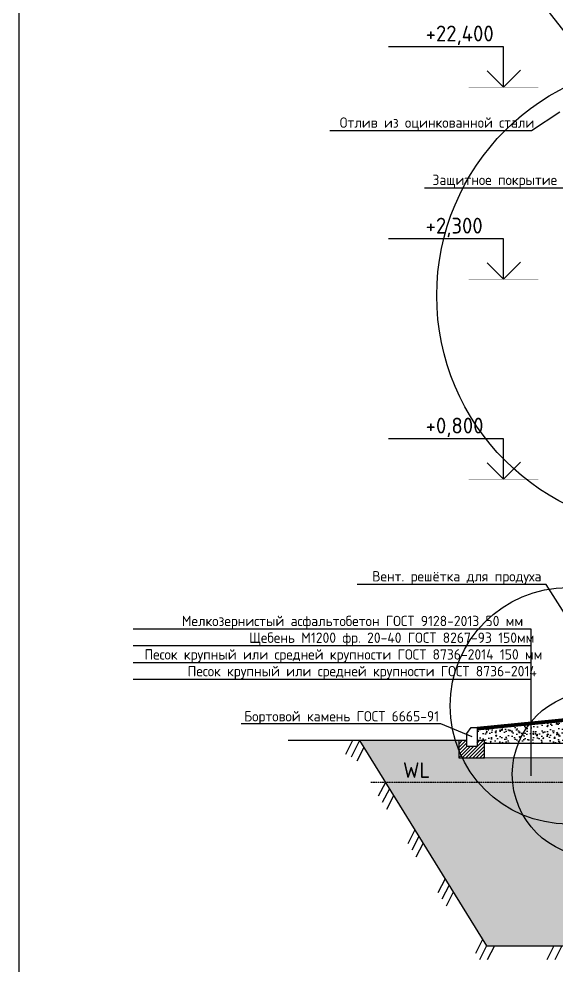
# Model space of a CAD drawing. Header units: millimetres. Extents: x -10163 to 1081624, y -5450 to 417560.
# Drawn here: x 460075 to 480890, y 50926 to 87527 of the extents above; entities that cross this region are included whole.
import ezdxf
from ezdxf.enums import TextEntityAlignment as Align

# ---------------------------------------------------------------- set-up
doc = ezdxf.new("R2010")
doc.units = ezdxf.units.MM
doc.linetypes.add('HIDDEN', pattern=[0.375, 0.25, -0.125])
for name, color, linetype in [('0разрез', 7, 'Continuous'), ('0шибки', 220, 'Continuous'), ('ВЫНОСКИ_Р_СТ', 130, 'Continuous'), ('ОТМОСТКА', 100, 'Continuous'), ('Фундаменты', 40, 'Continuous')]:
    doc.layers.add(name, color=color, linetype=linetype)
doc.layers.add('A-Wall-H', color=250, linetype='Continuous', lineweight=20)
doc.layers.add('разрез по стене', color=150, linetype='Continuous', lineweight=25)
doc.styles.add('ГОСТ', font='GOST Common.ttf', dxfattribs={"height": 400})
doc.styles.add('Чертеж250', font='', dxfattribs={"height": 250})
doc.styles.get('Чертеж250').set_extended_font_data('GOST type B')

msp = doc.modelspace()

# ---------------------------------------------------------------- hatches: boundary and pattern name
at = {"layer": '0разрез'}
h = msp.add_hatch(dxfattribs=at)
h.set_pattern_fill('ANSI31', color=256, scale=15, angle=45)
h.set_pattern_definition([(90, (-2221983.78, -212644.605), (-47.625, 0), [])])
h.paths.add_polyline_path([(482001.066, 60460.881), (482000.714, 60560.363), (481990.732, 60560.885), (479889.894, 60350.101), (479889.894, 60249.602)])
h.paths.add_polyline_path([(479889.894, 60249.602), (479889.894, 60350.101), (477800.637, 60141.175), (477800.637, 60040.676)])
at = {"layer": '0разрез', "ltscale": 10}
h = msp.add_hatch(dxfattribs=at)
h.set_pattern_fill('AR-CONC', color=256, scale=2.5)
h.set_pattern_definition([(50, (-2221983.78, -212644.6), (455.46167, -39.847714), [47.625, -523.875]), (355, (-2221983.8, -212644.6), (-88.10855, 477.64211), [38.1, -419.10146]), (100.451445, (-2221945.83, -212647.93), (367.35312, 437.79438), [40.47502, -445.22561]), (46.1842, (-2221983.8, -212517.6), (677.6976, -105.10582), [71.4375, -785.8125]), (96.635558, (-2221927.3, -212526.36), (593.51034, 618.56531), [60.71256, -667.83902]), (351.18415, (-2221983.8, -212517.6), (593.51034, 618.56531), [57.14992, -628.64933]), (21, (-2221920.28, -212549.35), (379.03598, -255.662995), [47.625, -523.875]), (326, (-2221920.3, -212549.35), (154.50507, 460.469915), [38.1, -419.1]), (71.451445, (-2221888.7, -212570.66), (533.54105, 204.80692), [40.47502, -445.224844]), (37.5, (-2221983.78, -212644.6), (7.721508, 211.387597), [0, -414.02, 0, -425.45, 0, -420.6875]), (7.5, (-2221983.78, -212644.6), (167.049156, 250.451437), [0, -242.57, 0, -404.495, 0, -160.3375]), (327.5, (-2222125.39, -212644.6), (338.976488, -14.32186), [0, -158.75, 0, -495.3, 0, -657.225]), (317.5, (-2222188.9, -212644.6), (370.322953, 63.566228), [0, -206.375, 0, -328.93, 0, -466.725])])
h.paths.add_polyline_path([(481990.969, 60459.71), (479889.894, 60249.602), (479889.894, 59541.175), (481990.969, 59541.175)])
h.paths.add_polyline_path([(479889.894, 60249.602), (477800.637, 60040.676), (477800.637, 59638.117), (478088.593, 59638.117), (478088.593, 59541.175), (479889.894, 59541.175)])
at = {"layer": '0разрез'}
h = msp.add_hatch(dxfattribs=at)
h.set_pattern_fill('AR-SAND', color=256, scale=10, angle=45)
h.set_pattern_definition([(82.5, (-1918678.9, -332195.43), (-357.38135, 334.75349), [0, -386.08, 0, -431.8, 0, -412.75]), (52.5, (-1918678.9, -332195.4), (-189.01093, 824.73285), [0, -208.28, 0, -347.98, 0, -133.35]), (12.5, (-1918899.8, -332416.34), (558.299826, 560.33231), [0, -127, 0, -457.2, 0, -596.9]), (2.5, (-1918899.8, -332416.34), (382.2811, 697.55078), [0, -63.5, 0, -299.72, 0, -342.9])])
h.paths.add_polyline_path([(496982.382, 53443.555), (483800.637, 53443.555), (483800.637, 51707.15), (496982.382, 51707.15)])
h.paths.add_polyline_path([(473252.405, 59638.117), (477088.593, 59638.117), (477088.593, 58967.923), (478088.593, 58967.923), (481990.969, 58967.923), (481990.969, 53438.555), (483800.637, 53443.555), (483805.435, 51707.15), (478154.73, 51691.537)])
h = msp.add_hatch(dxfattribs=at)
h.set_pattern_fill('ANSI31', color=256, scale=30)
h.paths.add_polyline_path([(478088.593, 59638.117), (477800.637, 59638.117), (477800.637, 59406.382), (477400.637, 59406.382), (477400.637, 59638.117), (477088.593, 59638.117), (477088.593, 58967.923), (478088.593, 58967.923)])

# ---------------------------------------------------------------- linework, layer by layer
for p, q in [((478817.382, 86451.624), (474370.352, 86451.624)), ((478817.382, 84891.705), (478817.382, 86451.624)), ((478817.382, 84891.705), (478187.969, 85521.118)), ((478817.382, 84891.705), (479478.525, 85552.847)), ((478817.382, 79026.993), (474370.352, 79026.993)), ((478817.382, 77467.073), (478817.382, 79026.993)), ((478817.382, 77467.073), (478187.969, 78096.487)), ((478817.382, 77467.073), (479478.525, 78128.215)), ((478817.382, 71301.095), (474370.352, 71301.095)), ((478817.382, 69741.175), (478817.382, 71301.095)), ((478817.382, 69741.175), (478187.969, 70370.589)), ((478817.382, 69741.175), (479478.525, 70402.317))]:
    msp.add_line(p, q)
at = {"ltscale": 10}
msp.add_lwpolyline([(460075.002, 42817.269), (503181.543, 42817.269), (503181.543, 119433.344), (460075.002, 119433.344)], close=True, dxfattribs=at)
at = {"ltscale": 10, "const_width": 10}
for points in [[(477474.1, 84891.705), (480160.665, 84891.705)], [(477474.1, 77467.073), (480160.665, 77467.073)], [(477474.1, 69741.175), (480160.665, 69741.175)]]:
    msp.add_lwpolyline(points, dxfattribs=at)
at = {"layer": '0разрез'}
for p, q in [((480471.873, 65668.776), (473152.84, 65668.776)), ((482100.637, 63097.609), (480471.873, 65668.776))]:
    msp.add_line(p, q, dxfattribs=at)
at = {"layer": '0разрез', "ltscale": 10}
for p, q in [((476389.07, 60281.124), (468664.809, 60281.124)), ((477605.319, 59786.103), (476389.07, 60281.124)), ((476389.07, 60281.124), (476389.07, 60281.124))]:
    msp.add_line(p, q, dxfattribs=at)
at = {"layer": '0разрез'}
for points in [[(482803.29, 84973.739), (479891.111, 88691.591)], [(481000.967, 83921.716), (479902.229, 83201.919), (472103.938, 83201.919)], [(481889.244, 80418.336), (481238.896, 80988.575), (475762.866, 80988.575)]]:
    msp.add_lwpolyline(points, dxfattribs=at)
at = {"layer": '0шибки'}
for centre, radius in [((485255.198, 76837.485), 9018.966), ((481322.517, 60983.904), 4570.491), ((482350.637, 58335.818), 3192.742)]:
    msp.add_circle(centre, radius, dxfattribs=at)
at = {"layer": 'A-Wall-H'}
msp.add_lwpolyline([(477322.128, 58967.923), (481990.969, 58967.923)], dxfattribs=at)
at = {"layer": 'ВЫНОСКИ_Р_СТ', "color": 0}
for p, q in [((479889.894, 63941.405), (464491.124, 63941.405)), ((479889.894, 58274.46), (479889.894, 63941.405)), ((479889.894, 63295.565), (464491.124, 63295.565)), ((479889.894, 62649.725), (464491.124, 62649.725)), ((479889.894, 62003.885), (464491.124, 62003.885))]:
    msp.add_line(p, q, dxfattribs=at)
at = {"layer": 'ОТМОСТКА', "color": 0}
for p, q in [((481990.969, 60560.208), (477800.637, 60141.175)), ((482000.969, 60460.71), (477800.637, 60040.676)), ((477800.637, 60141.175), (477800.637, 59638.117)), ((478088.593, 59541.175), (481990.969, 59541.175))]:
    msp.add_line(p, q, dxfattribs=at)
at = {"layer": 'разрез по стене'}
for p, q in [((477400.637, 59913.853), (477562.952, 60141.175)), ((477562.952, 60141.175), (477800.637, 60141.175)), ((477800.637, 60141.175), (477800.637, 59406.382)), ((477400.637, 59406.382), (477400.637, 59913.853)), ((473252.405, 59638.117), (470491.19, 59638.117)), ((472981.988, 59638.117), (472707.749, 59102.355)), ((473252.405, 59638.117), (472922.024, 58992.674)), ((473414.054, 59376.769), (473139.815, 58841.007)), ((477088.593, 59638.117), (473252.405, 59638.117)), ((473252.405, 59638.117), (478157.856, 51707.15)), ((477400.637, 59638.117), (477088.593, 59638.117)), ((477088.593, 59638.117), (477088.593, 58967.923)), ((477800.637, 59406.382), (477400.637, 59406.382)), ((478088.593, 59638.117), (477800.637, 59638.117)), ((478088.593, 58967.923), (478088.593, 59638.117)), ((477088.593, 58967.923), (478088.593, 58967.923)), ((474250.544, 58024.36), (473976.305, 57488.598)), ((474403.89, 57776.435), (474129.651, 57240.673)), ((474568.526, 57510.257), (474294.287, 56974.495)), ((475387.149, 56186.736), (475112.909, 55650.974)), ((475540.495, 55938.811), (475266.255, 55403.05)), ((475705.131, 55672.633), (475430.891, 55136.872)), ((476557.987, 54293.764), (476283.748, 53758.002)), ((476711.333, 54045.84), (476437.094, 53510.078)), ((476875.969, 53779.661), (476601.73, 53243.9)), ((478009.263, 51947.39), (477735.024, 51411.629)), ((478162.609, 51707.15), (477888.37, 51163.704)), ((478157.856, 51707.15), (496982.382, 51707.15)), ((478466.032, 51707.15), (478191.793, 51163.704)), ((480768.835, 51707.15), (480494.596, 51163.704)), ((481072.258, 51707.15), (480798.019, 51163.704))]:
    msp.add_line(p, q, dxfattribs=at)
at = {"layer": 'Фундаменты', "linetype": 'HIDDEN', "ltscale": 30}
msp.add_lwpolyline([(481990.969, 58023.769), (473689.301, 58023.769)], dxfattribs=at)

# ---------------------------------------------------------------- texts
at = {"style": 'Чертеж250'}
for s, p in [('+22,400', (475807.054, 86657.719)), ('+2,300', (475807.054, 79233.088)), ('+0,800', (475807.054, 71507.189))]:
    msp.add_text(s, height=612, dxfattribs=at).set_placement(p)
at = {"layer": 'ВЫНОСКИ_Р_СТ', "color": 0, "style": 'ГОСТ'}
for s, p in [('Отлив из оцинкованной стали', (472484.506, 83201.919)), ('Защитное покрытие', (476071.231, 80988.575)), ('Вент. решётка для продуха ', (473740.337, 65668.776)), ('Мелкозернистый асфальтобетон ГОСТ 9128-2013 50 мм', (466374.641, 63941.405)), ('Щебень М1200 фр. 20-40 ГОСТ 8267-93 150мм ', (468979.677, 63295.565)), ('Песок крупный или средней крупности ГОСТ 8736-2014 150 мм ', (464928.681, 62649.725)), ('Песок крупный или средней крупности ГОСТ 8736-2014', (466599.809, 62003.885)), ('Бортовой камень ГОСТ 6665-91', (468785.08, 60258.862))]:
    msp.add_text(s, height=400, dxfattribs=at).set_placement(p, align=Align.BOTTOM_LEFT)
at = {"layer": 'Фундаменты', "insert": (474929.911, 58798.147), "char_height": 600, "attachment_point": 1, "style": 'ГОСТ'}
msp.add_mtext_dynamic_manual_height_columns('WL', width=1994.17114, gutter_width=2000, heights=[0], dxfattribs=at)

doc.saveas('drawing.dxf')
